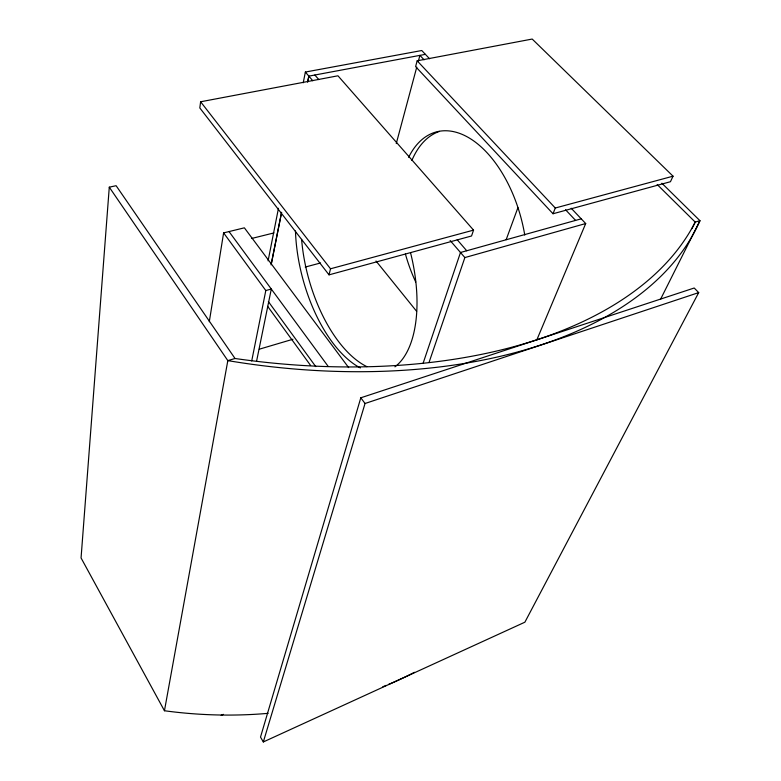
<?xml version="1.0" encoding="UTF-8"?>
<svg xmlns="http://www.w3.org/2000/svg" width="781" height="781" viewBox="0 0 781 781"><rect width="100%" height="100%" fill="white"/><g stroke="black" fill="none" stroke-linecap="round" stroke-linejoin="round"><path stroke-width="1.17" d="M661.888 183.232L699.942 220.681L695.217 222.087A480.256 269.25 11.7 0 1 235.022 358.489L116.115 185.702L109.281 187.176L81.058 557.946L164.449 710.749A358.469 267.893 9.2 0 0 268.127 713.336M200.619 101.774L199.809 107.944L329.026 274.853L471.548 235.979L473.55 230.122L337.958 75.796L200.619 101.774L330.509 268.791L329.026 274.853M209.298 321.694L223.61 232.894L244.375 227.827L348.648 367.597M164.449 710.749L227.827 360.617L109.281 187.176M268.088 260.854L278.466 208.273M303.233 82.796L305.361 72.047L421.76 50.521L429.579 58.77M251.707 360.988L265.804 290.542L223.61 232.894M271.056 264.876L281.599 212.305L271.368 263.773M308.866 76.128L307.636 82.122L308.827 76.147L425.391 54.348M256.695 360.617L271.3 289.048L265.804 290.542M417.161 60.811L415.609 66.6L553.026 213.75L670.449 181.719L673.037 176.184L532.203 39.05L417.161 60.811L555.281 208.019L673.037 176.184M396.27 143.558L416.761 67.127M418.333 61.25L419.905 55.373L424.093 59.805M360.812 397.793L260.503 737.098L263.324 741.95L524.881 622.193L698.692 292.611L694.211 288.004L360.812 397.793L365.039 403.494L263.324 741.95M423.126 363.214L460.497 252.488M429.052 362.394L464.871 257.574L585.701 223.542L571.184 208.215M506.166 239.689L517.93 207.639M553.026 213.75L555.281 208.019M536.83 339.872L585.701 223.542M691.956 228.628L695.217 222.087L657.182 184.521M660.628 299.123L699.942 220.681A470.875 265.852 11.9 0 1 227.827 360.617L235.022 358.489M221.169 715.328L223.386 714.361M365.039 403.494L698.692 292.611M259.292 349.195L292.943 339.247M460.448 252.507L581.24 218.826M330.509 268.791L473.55 230.122M305.225 267.063L320.552 262.972M251.589 238.488L273.955 232.914M565.542 209.757L575.587 220.398M314.86 75.015L318.833 79.623M457.188 239.718L466.726 250.76M305.361 72.047L312.8 80.765M450.129 240.499L464.871 257.574M376.012 260.991L416.624 311.307M229.028 231.576L328.059 366.221M268.371 301.603L315.729 366.582M267.639 306.328L310.594 365.449M414.457 672.295A358.469 267.893 9.2 0 1 388.43 684.459M386.195 685.376A358.469 267.893 9.2 0 1 382.827 686.743M411.88 160.447A106.206 60.742 75.8 0 1 439.469 131.403M415.707 281.951A106.45 60.508 75.7 0 1 405.417 254.04M408.619 157.362A106.45 60.508 75.7 0 1 472.124 139.828A106.45 60.508 75.7 0 1 524.764 235.071M366.904 366.66A111.283 55.705 75 0 1 301.603 239.425M360.383 367.939A111.556 55.412 75 0 1 295.462 230.971M410.533 252.693A111.556 55.412 75 0 1 394.932 366.826"/></g></svg>
